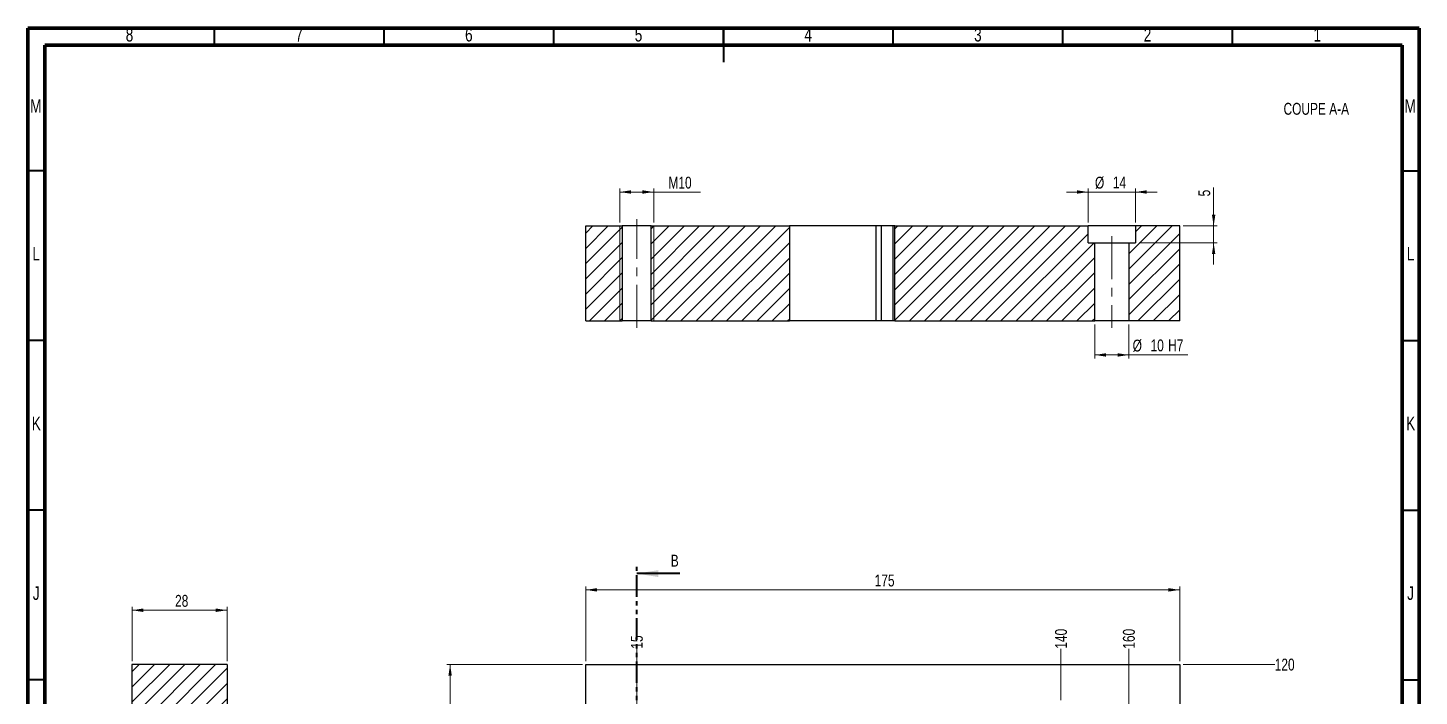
# Model space of a CAD drawing. Header units: millimetres. Extents: x 5 to 415, y 5 to 589.
# Drawn here: x 5 to 415, y 392.2 to 589.1 of the extents above; entities that cross this region are included whole.
import ezdxf

# ---------------------------------------------------------------- set-up
doc = ezdxf.new("R2010")
doc.units = ezdxf.units.MM
doc.linetypes.add('CENTERX2', pattern=[20.32, 12.7, -2.54, 2.54, -2.54])
doc.linetypes.add('PHANTOM', pattern=[12.7, 6.35, -1.27, 1.27, -1.27, 1.27, -1.27])
doc.styles.add('SLDTEXTSTYLE0', font='TXT', dxfattribs={"width": 0.75})
doc.dimstyles.new('SLDDIMSTYLE2', dxfattribs={"dimtxt": 3.5, "dimasz": 3.302, "dimexe": 0, "dimexo": 0.0625, "dimgap": 0.875, "dimtad": 0, "dimtih": 1, "dimtoh": 1, "dimrnd": 1e-09, "dimzin": 12, "dimdsep": 46, "dimtxsty": 'SLDTEXTSTYLE0', "dimblk1": 'NONE', "dimblk2": 'NONE', "dimsah": 1, "dimcen": 0.09, "dimadec": 0, "dimazin": 3, "dimtfac": 1, "dimtofl": 0, "dimtmove": 0, "dimatfit": 3, "dimldrblk": 'NONE', "dimfxl": 1, "dimfrac": 2, "dimtolj": 1, "dimtzin": 12, "dimarcsym": 0})
doc.dimstyles.new('SLDDIMSTYLE3', dxfattribs={"dimtxt": 3.5, "dimasz": 3.302, "dimexe": 0, "dimexo": 0.0625, "dimgap": 0.875, "dimtad": 1, "dimrnd": 1e-09, "dimzin": 12, "dimdsep": 46, "dimtxsty": 'SLDTEXTSTYLE0', "dimsah": 1, "dimcen": 0.09, "dimadec": 0, "dimazin": 3, "dimtfac": 1, "dimtofl": 0, "dimtmove": 0, "dimatfit": 3, "dimfxl": 1, "dimfrac": 2, "dimtolj": 1, "dimtzin": 12, "dimarcsym": 0})
doc.dimstyles.new('SLDDIMSTYLE4', dxfattribs={"dimtxt": 3.5, "dimasz": 3.302, "dimexe": 0, "dimexo": 0.0625, "dimgap": 0.875, "dimtad": 1, "dimrnd": 1e-09, "dimzin": 12, "dimdsep": 46, "dimtxsty": 'SLDTEXTSTYLE0', "dimsah": 1, "dimcen": 0.09, "dimadec": 0, "dimazin": 3, "dimtfac": 1, "dimtmove": 0, "dimatfit": 0, "dimfxl": 1, "dimfrac": 2, "dimtolj": 1, "dimtzin": 12, "dimarcsym": 0})

# ---------------------------------------------------------------- blocks, each defined once
blk = doc.blocks.new('_D_11')
at = {"color": 7, "linetype": 'Continuous', "lineweight": 18}
blk.add_line((345.44, 401.54), (372.44, 401.54), dxfattribs=at)
at = {"color": 7, "linetype": 'Continuous', "lineweight": 18, "insert": (372.44, 403.28), "char_height": 3.5, "attachment_point": 1, "style": 'SLDTEXTSTYLE0'}
blk.add_mtext('120', dxfattribs=at)
blk = doc.blocks.new('_None')
blk = doc.blocks.new('_D_15')
at = {"color": 7, "linetype": 'Continuous', "lineweight": 18}
blk.add_line((184.44, 382.54), (184.44, 406.22), dxfattribs=at)
at = {"color": 7, "linetype": 'Continuous', "lineweight": 18, "insert": (182.7, 406.22), "char_height": 3.5, "attachment_point": 1, "rotation": 90, "style": 'SLDTEXTSTYLE0'}
blk.add_mtext('15', dxfattribs=at)
blk = doc.blocks.new('_D_20')
at = {"color": 7, "linetype": 'Continuous', "lineweight": 18}
blk.add_line((309.44, 391.04), (309.44, 406.22), dxfattribs=at)
at = {"color": 7, "linetype": 'Continuous', "lineweight": 18, "insert": (307.7, 406.22), "char_height": 3.5, "attachment_point": 1, "rotation": 90, "style": 'SLDTEXTSTYLE0'}
blk.add_mtext('140', dxfattribs=at)
blk = doc.blocks.new('_D_24')
at = {"color": 7, "linetype": 'Continuous', "lineweight": 18}
blk.add_line((329.44, 382.54), (329.44, 406.22), dxfattribs=at)
at = {"color": 7, "linetype": 'Continuous', "lineweight": 18, "insert": (327.7, 406.22), "char_height": 3.5, "attachment_point": 1, "rotation": 90, "style": 'SLDTEXTSTYLE0'}
blk.add_mtext('160', dxfattribs=at)
blk = doc.blocks.new('_D_27')
at = {"color": 7, "linetype": 'Continuous', "lineweight": 18}
for p, q in [((169.44, 402.54), (169.44, 424.54)), ((169.44, 423.54), (344.44, 423.54)), ((344.44, 402.54), (344.44, 424.54))]:
    blk.add_line(p, q, dxfattribs=at)
for points in [[(169.44, 423.54), (172.74, 423.04), (172.74, 424.05)], [(344.44, 423.54), (341.13, 424.05), (341.13, 423.04)]]:
    blk.add_solid(points, dxfattribs=at)
at = {"color": 7, "linetype": 'Continuous', "lineweight": 18, "insert": (254.55, 428.06), "char_height": 3.5, "attachment_point": 1, "style": 'SLDTEXTSTYLE0'}
blk.add_mtext('175', dxfattribs=at)
blk = doc.blocks.new('_D_28')
at = {"color": 7, "linetype": 'Continuous', "lineweight": 18}
for p, q in [((168.44, 401.54), (128.44, 401.54)), ((129.44, 161.54), (129.44, 401.54)), ((168.44, 161.54), (128.44, 161.54))]:
    blk.add_line(p, q, dxfattribs=at)
for points in [[(129.44, 401.54), (128.93, 398.24), (129.94, 398.24)], [(129.44, 161.54), (129.94, 164.85), (128.93, 164.85)]]:
    blk.add_solid(points, dxfattribs=at)
at = {"color": 7, "linetype": 'Continuous', "lineweight": 18, "insert": (124.92, 276.26), "char_height": 3.5, "attachment_point": 1, "rotation": 90, "style": 'SLDTEXTSTYLE0'}
blk.add_mtext('240', dxfattribs=at)
blk = doc.blocks.new('_D_29')
at = {"color": 7, "linetype": 'Continuous', "lineweight": 18}
for p, q in [((179.44, 531.75), (179.44, 541.75)), ((189.44, 531.75), (189.44, 541.75)), ((189.44, 540.75), (179.44, 540.75)), ((189.44, 540.75), (203.24, 540.75))]:
    blk.add_line(p, q, dxfattribs=at)
for points in [[(179.44, 540.75), (182.74, 540.25), (182.74, 541.26)], [(189.44, 540.75), (186.13, 541.26), (186.13, 540.25)]]:
    blk.add_solid(points, dxfattribs=at)
at = {"color": 7, "linetype": 'Continuous', "lineweight": 18, "insert": (193.78, 545.26), "char_height": 3.5, "attachment_point": 1, "style": 'SLDTEXTSTYLE0'}
blk.add_mtext('M10', dxfattribs=at)
blk = doc.blocks.new('_D_30')
at = {"color": 7, "linetype": 'Continuous', "lineweight": 18}
for p, q in [((317.44, 531.75), (317.44, 541.75)), ((331.44, 531.75), (331.44, 541.75)), ((317.44, 540.75), (311.09, 540.75)), ((317.44, 540.75), (331.44, 540.75)), ((331.44, 540.75), (337.79, 540.75))]:
    blk.add_line(p, q, dxfattribs=at)
for points in [[(317.44, 540.75), (314.13, 541.26), (314.13, 540.25)], [(331.44, 540.75), (334.74, 540.25), (334.74, 541.26)]]:
    blk.add_solid(points, dxfattribs=at)
at = {"color": 7, "linetype": 'Continuous', "lineweight": 18, "char_height": 3.5, "attachment_point": 1, "style": 'SLDTEXTSTYLE0'}
for s, insert in [('%%c', (319.47, 545.26)), ('14', (324.75, 545.32))]:
    blk.add_mtext(s, dxfattribs=dict(at, insert=insert))
blk = doc.blocks.new('_D_31')
at = {"color": 7, "linetype": 'Continuous', "lineweight": 18}
for p, q in [((354.44, 530.75), (354.44, 542.05)), ((345.44, 530.75), (355.44, 530.75)), ((354.44, 530.75), (354.44, 525.75)), ((332.44, 525.75), (355.44, 525.75)), ((354.44, 525.75), (354.44, 519.4))]:
    blk.add_line(p, q, dxfattribs=at)
for points in [[(354.44, 530.75), (354.94, 534.06), (353.93, 534.06)], [(354.44, 525.75), (353.93, 522.45), (354.94, 522.45)]]:
    blk.add_solid(points, dxfattribs=at)
at = {"color": 7, "linetype": 'Continuous', "lineweight": 18, "insert": (349.92, 539.46), "char_height": 3.5, "attachment_point": 1, "rotation": 90, "style": 'SLDTEXTSTYLE0'}
blk.add_mtext('5', dxfattribs=at)
blk = doc.blocks.new('_D_32')
at = {"color": 7, "linetype": 'Continuous', "lineweight": 18}
for p, q in [((319.44, 501.75), (319.44, 491.75)), ((329.44, 501.75), (329.44, 491.75)), ((319.44, 492.75), (329.44, 492.75)), ((329.44, 492.75), (346.8, 492.75))]:
    blk.add_line(p, q, dxfattribs=at)
for points in [[(319.44, 492.75), (322.74, 492.25), (322.74, 493.26)], [(329.44, 492.75), (326.13, 493.26), (326.13, 492.25)]]:
    blk.add_solid(points, dxfattribs=at)
at = {"color": 7, "linetype": 'Continuous', "lineweight": 18, "char_height": 3.5, "attachment_point": 1, "style": 'SLDTEXTSTYLE0'}
for s, insert in [('%%c', (330.57, 497.26)), ('10', (335.85, 497.32)), ('H7', (341.02, 497.32))]:
    blk.add_mtext(s, dxfattribs=dict(at, insert=insert))
blk = doc.blocks.new('_D_33')
at = {"color": 7, "linetype": 'Continuous', "lineweight": 18}
for p, q in [((35.7, 402.54), (35.7, 418.54)), ((63.7, 402.54), (63.7, 418.54)), ((63.7, 417.54), (35.7, 417.54))]:
    blk.add_line(p, q, dxfattribs=at)
for points in [[(35.7, 417.54), (39, 417.04), (39, 418.05)], [(63.7, 417.54), (60.39, 418.05), (60.39, 417.04)]]:
    blk.add_solid(points, dxfattribs=at)
at = {"color": 7, "linetype": 'Continuous', "lineweight": 18, "insert": (48.39, 422.06), "char_height": 3.5, "attachment_point": 1, "style": 'SLDTEXTSTYLE0'}
blk.add_mtext('28', dxfattribs=at)

msp = doc.modelspace()

# ---------------------------------------------------------------- hatches: boundary and pattern name
at = {"linetype": 'Continuous', "lineweight": 18}
h = msp.add_hatch(dxfattribs=at)
h.set_pattern_fill('ANSI31', style=0)
h.paths.add_polyline_path([(169.436, 530.753), (169.436, 502.753), (180.186, 502.753), (180.186, 530.753)], flags=0)
h = msp.add_hatch(dxfattribs=at)
h.set_pattern_fill('ANSI31', style=0)
h.paths.add_polyline_path([(229.436, 502.753), (229.436, 530.753), (188.686, 530.753), (188.686, 502.753)], flags=0)
h = msp.add_hatch(dxfattribs=at)
h.set_pattern_fill('ANSI31', style=0)
h.paths.add_polyline_path([(260.522, 530.753), (260.522, 502.753), (319.436, 502.753), (319.436, 525.753), (317.436, 525.753), (317.436, 530.753)], flags=0)
h = msp.add_hatch(dxfattribs=at)
h.set_pattern_fill('ANSI31', style=0)
h.paths.add_polyline_path([(329.436, 502.753), (344.436, 502.753), (344.436, 530.753), (331.436, 530.753), (331.436, 525.753), (329.436, 525.753)], flags=0)
h = msp.add_hatch(dxfattribs=at)
h.set_pattern_fill('ANSI31', style=0)
h.paths.add_polyline_path([(63.695, 385.794), (63.695, 401.544), (35.695, 401.544), (35.695, 385.794)], flags=0)

# ---------------------------------------------------------------- linework, layer by layer
at = {"color": 7, "linetype": 'Continuous', "lineweight": 70}
for p, q in [((5, 5), (5, 589)), ((5, 589), (415, 589)), ((415, 589), (415, 5)), ((10, 10), (10, 584)), ((10, 584), (410, 584)), ((410, 584), (410, 10))]:
    msp.add_line(p, q, dxfattribs=at)
at = {"color": 7, "linetype": 'Continuous', "lineweight": 35}
for p, q in [((60, 584), (60, 589)), ((110, 584), (110, 589)), ((160, 584), (160, 589)), ((210, 589.001), (210, 578.999)), ((210, 584), (210, 589)), ((260, 584), (260, 589)), ((310, 584), (310, 589)), ((360, 584), (360, 589)), ((10, 547), (5, 547)), ((410, 547), (415, 547)), ((10, 497), (5, 497)), ((410, 497), (415, 497)), ((10, 447), (5, 447)), ((410, 447), (415, 447)), ((197.136, 428.344), (184.436, 428.344)), ((10, 397), (5, 397)), ((410, 397), (415, 397))]:
    msp.add_line(p, q, dxfattribs=at)
at = {"color": 7, "linetype": 'Continuous', "lineweight": 25}
for p, q in [((169.436, 530.753), (180.186, 530.753)), ((169.436, 502.753), (169.436, 530.753)), ((180.186, 530.753), (180.186, 502.753)), ((188.686, 530.753), (180.186, 530.753)), ((188.686, 502.753), (188.686, 530.753)), ((188.686, 530.753), (229.436, 530.753)), ((229.436, 530.753), (229.436, 502.753)), ((255.034, 530.753), (229.436, 530.753)), ((255.034, 502.753), (255.034, 530.753)), ((256.546, 530.753), (255.034, 530.753)), ((256.546, 502.753), (256.546, 530.753)), ((260.029, 530.753), (256.546, 530.753)), ((260.029, 502.753), (260.029, 530.753)), ((260.522, 530.753), (260.029, 530.753)), ((260.522, 530.753), (317.436, 530.753)), ((260.522, 502.753), (260.522, 530.753)), ((317.436, 525.753), (317.436, 530.753)), ((331.436, 530.753), (317.436, 530.753)), ((331.436, 530.753), (331.436, 525.753)), ((344.436, 530.753), (331.436, 530.753)), ((344.436, 502.753), (344.436, 530.753)), ((317.436, 525.753), (319.436, 525.753)), ((319.436, 502.753), (319.436, 525.753)), ((319.436, 525.753), (329.436, 525.753)), ((329.436, 525.753), (329.436, 502.753)), ((329.436, 525.753), (331.436, 525.753)), ((169.436, 502.753), (180.186, 502.753)), ((188.686, 502.753), (180.186, 502.753)), ((188.686, 502.753), (229.436, 502.753)), ((255.034, 502.753), (229.436, 502.753)), ((256.546, 502.753), (255.034, 502.753)), ((260.029, 502.753), (256.546, 502.753)), ((260.522, 502.753), (260.029, 502.753)), ((260.522, 502.753), (319.436, 502.753)), ((329.436, 502.753), (319.436, 502.753)), ((344.436, 502.753), (329.436, 502.753)), ((35.695, 401.544), (35.695, 385.794)), ((63.695, 401.544), (35.695, 401.544)), ((63.695, 401.544), (63.695, 385.794)), ((169.436, 161.544), (169.436, 401.544)), ((169.436, 401.544), (344.436, 401.544)), ((344.436, 401.544), (344.436, 161.544))]:
    msp.add_line(p, q, dxfattribs=at)
at = {"color": 7, "linetype": 'Continuous', "lineweight": 18}
for p, q in [((179.436, 530.753), (179.436, 502.753)), ((189.436, 530.753), (189.436, 502.753))]:
    msp.add_line(p, q, dxfattribs=at)
at = {"color": 7, "linetype": 'CENTERX2', "lineweight": 18}
for p, q in [((184.436, 500.753), (184.436, 532.753)), ((324.436, 527.753), (324.436, 500.753))]:
    msp.add_line(p, q, dxfattribs=at)
at = {"color": 7, "linetype": 'PHANTOM', "lineweight": 35}
msp.add_line((184.436, 370.708), (184.436, 430.344), dxfattribs=at)
at = {"color": 7, "linetype": 'Continuous', "lineweight": 35}
msp.add_solid([(184.436, 428.344), (190.786, 427.328), (190.786, 429.36)], dxfattribs=at)

# ---------------------------------------------------------------- texts
at = {"color": 7, "linetype": 'Continuous', "lineweight": 0, "attachment_point": 2, "style": 'SLDTEXTSTYLE0'}
for s, insert, char_height in [('8', (34.96, 589.06), 3.969), ('7', (84.96, 589.06), 3.969), ('6', (134.96, 589.06), 3.969), ('5', (184.96, 589.06), 3.969), ('4', (234.96, 589.06), 3.969), ('3', (284.96, 589.06), 3.969), ('2', (334.96, 589.06), 3.969), ('1', (384.96, 589.06), 3.969), ('M', (7.362, 568.06), 3.969), ('COUPE A-A', (384.686, 567.014), 3.5), ('M', (412.362, 568.06), 3.969), ('L', (7.455, 524.56), 3.969), ('L', (412.455, 524.56), 3.969), ('K', (7.489, 474.56), 3.969), ('K', (412.489, 474.56), 3.969), ('J', (7.465, 424.56), 3.969), ('J', (412.465, 424.56), 3.969)]:
    msp.add_mtext(s, dxfattribs=dict(at, insert=insert, char_height=char_height))
at = {"color": 7, "linetype": 'Continuous', "insert": (194.462, 433.897), "char_height": 3.5, "attachment_point": 1, "style": 'SLDTEXTSTYLE0'}
msp.add_mtext('B', dxfattribs=at)

# ---------------------------------------------------------------- dimensions: what is measured, and where the dimension line sits
at = {"color": 7, "linetype": 'Continuous', "lineweight": 18}
for base, p1, p2, text, dimstyle, picture, middle in [((179.436, 540.753), (189.436, 530.753), (179.436, 530.753), 'M10', 'SLDDIMSTYLE3', '_D_29', (198.51, 540.753)), ((331.436, 540.753), (317.436, 530.753), (331.436, 530.753), '%%c<>', 'SLDDIMSTYLE4', '_D_30', (324.692, 540.753)), ((329.436, 492.753), (319.436, 502.753), (329.436, 502.753), '%%c<>H7', 'SLDDIMSTYLE3', '_D_32', (338.684, 492.753))]:
    dim = msp.add_linear_dim(base=base, p1=p1, p2=p2, text=text, dimstyle=dimstyle, dxfattribs=at)
    dim.commit()
    dim.dimension.update_dxf_attribs({"geometry": picture, "text_midpoint": middle, "dimtype": 160})
for base, p1, p2, dimstyle, picture, middle in [((354.436, 525.753), (344.436, 530.753), (331.436, 525.753), 'SLDDIMSTYLE4', '_D_31', (354.436, 540.753)), ((129.436, 401.544), (169.436, 161.544), (169.436, 401.544), 'SLDDIMSTYLE3', '_D_28', (129.436, 280.135))]:
    dim = msp.add_linear_dim(base=base, p1=p1, p2=p2, angle=90, dimstyle=dimstyle, dxfattribs=at)
    dim.commit()
    dim.dimension.update_dxf_attribs({"geometry": picture, "text_midpoint": middle, "dimtype": 160})
for base, p1, p2, picture, middle in [((344.436, 423.544), (169.436, 401.544), (344.436, 401.544), '_D_27', (258.434, 423.544)), ((35.695, 417.544), (63.695, 401.544), (35.695, 401.544), '_D_33', (50.975, 417.544))]:
    dim = msp.add_linear_dim(base=base, p1=p1, p2=p2, dimstyle='SLDDIMSTYLE3', dxfattribs=at)
    dim.commit()
    dim.dimension.update_dxf_attribs({"geometry": picture, "text_midpoint": middle, "dimtype": 160})
for feature_location, offset, dtype, origin, picture, middle in [((309.436, 390.044), (0, 16.173), 1, (169.436, 161.544), '_D_20', (309.436, 410.095)), ((329.436, 381.544), (0, 24.673), 1, (169.436, 161.544), '_D_24', (329.436, 410.095)), ((184.436, 381.544), (0, 24.673), 1, (169.436, 161.544), '_D_15', (184.436, 408.802)), ((344.436, 401.544), (28, 0), 0, (357.321, 281.544), '_D_11', (376.315, 401.544))]:
    dim = msp.add_ordinate_dim(feature_location=feature_location, offset=offset, dtype=dtype, origin=origin, dimstyle='SLDDIMSTYLE2', dxfattribs=at)
    dim.commit()
    dim.dimension.update_dxf_attribs({"geometry": picture, "text_midpoint": middle})

doc.saveas('drawing.dxf')
